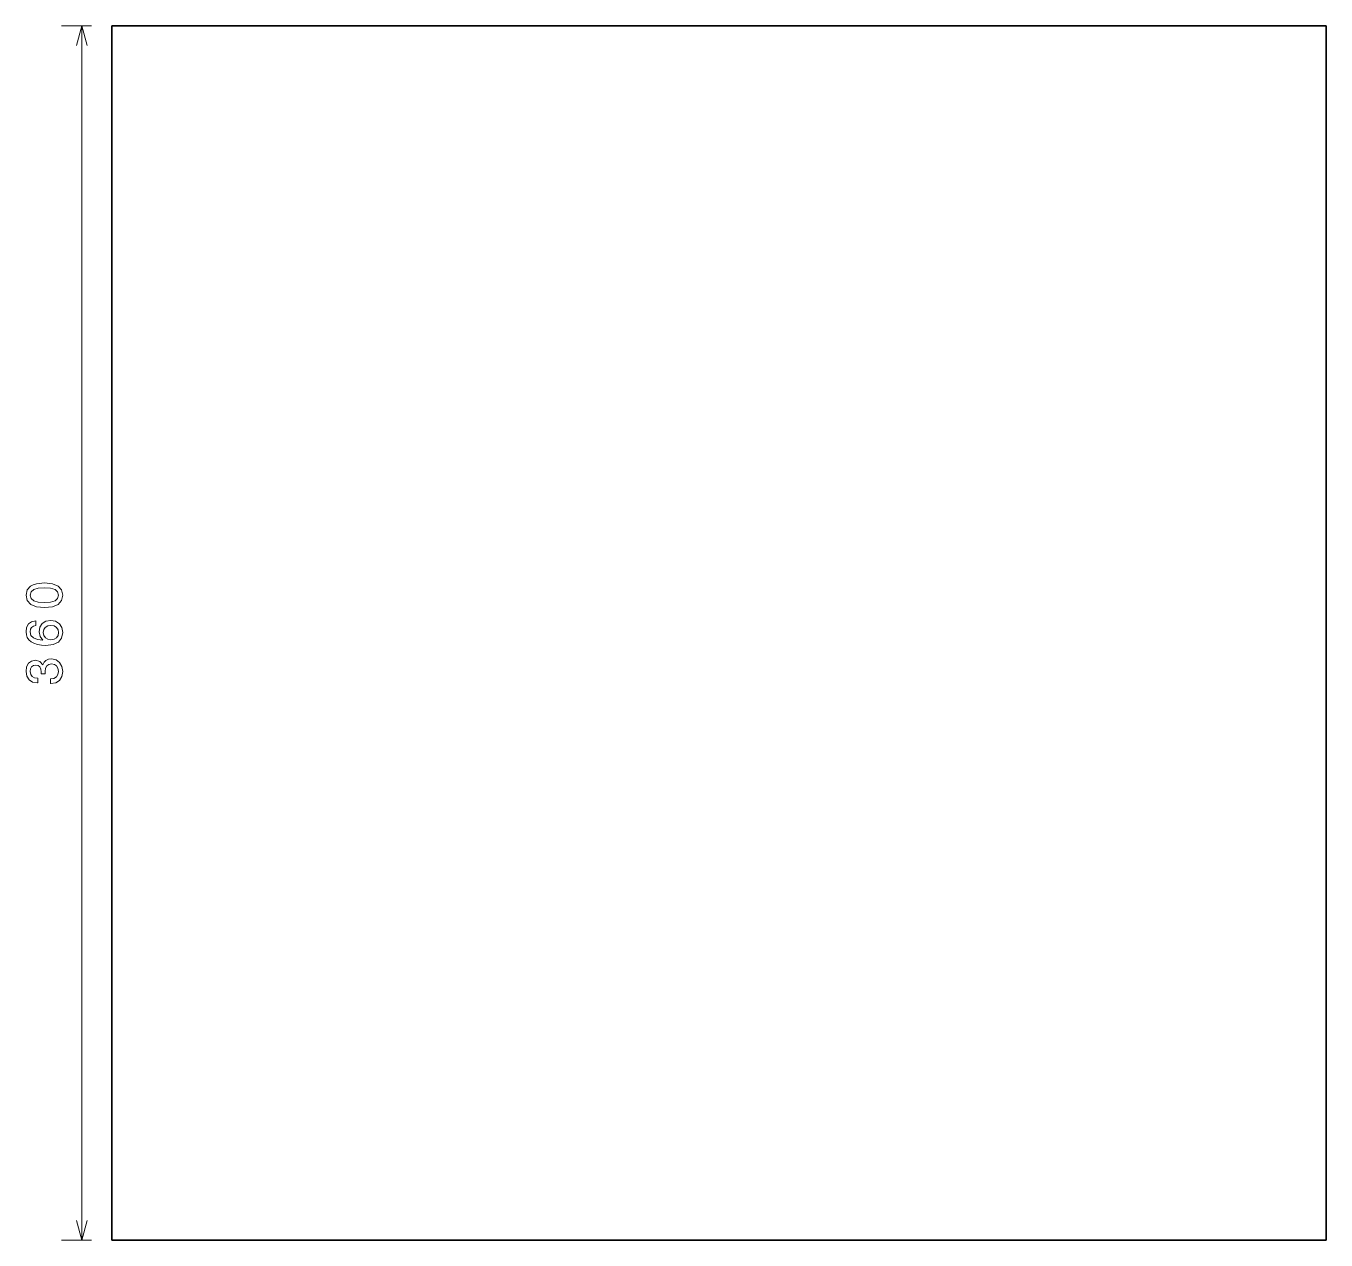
# Model space of a CAD drawing. Extents: x 33 to 161, y 152 to 272.
import ezdxf

# ---------------------------------------------------------------- set-up
doc = ezdxf.new("R2010")
doc.units = 0

msp = doc.modelspace()

# ---------------------------------------------------------------- linework, layer by layer
at = {"color": 3, "lineweight": 13, "ltscale": 0.074113}
for p, q in [((39.255684, 271.817017), (36.291183, 271.817017)), ((39.255684, 151.817017), (36.291183, 151.817017))]:
    msp.add_line(p, q, dxfattribs=at)
at = {"color": 3, "lineweight": 13}
msp.add_line((38.291183, 151.817017), (38.291183, 271.817017), dxfattribs=at)
at = {"color": 7, "lineweight": 35}
for p, q in [((161.255692, 271.817017), (41.255684, 271.817017)), ((41.255684, 271.817017), (41.255684, 151.817017)), ((161.255692, 151.817017), (161.255692, 271.817017)), ((41.255684, 151.817017), (161.255692, 151.817017))]:
    msp.add_line(p, q, dxfattribs=at)
at = {"color": 3, "lineweight": 13}
for points in [[(38.808823, 269.885162), (38.291183, 271.817017), (37.773544, 269.885162)], [(37.773544, 153.748871), (38.291183, 151.817017), (38.808823, 153.748871)]]:
    msp.add_lwpolyline(points, dxfattribs=at)
for points in [[(34.581528, 214.337616), (35.373314, 214.413269), (35.938156, 214.650299), (36.281097, 215.028549), (36.392048, 215.55304), (36.281097, 216.072495), (35.938156, 216.450729), (35.373314, 216.682724), (34.581528, 216.763412), (33.794785, 216.682724), (33.482105, 216.586899), (33.224899, 216.450729), (32.881962, 216.072495), (32.765965, 215.55304), (32.881962, 215.028549), (33.229942, 214.650299), (33.794785, 214.413269)], [(34.581528, 214.821777), (33.971298, 214.862122), (33.532536, 214.988205), (33.275333, 215.215149), (33.184555, 215.55304), (33.275333, 215.885895), (33.532536, 216.112839), (33.971298, 216.238922), (34.581528, 216.279266), (35.1968, 216.238922), (35.635563, 216.112839), (35.892769, 215.885895), (35.9785, 215.55304), (35.892769, 215.215149), (35.635563, 214.988205), (35.1968, 214.862122)], [(33.734264, 213.02739), (33.325764, 212.931564), (33.02317, 212.709671), (32.831528, 212.36673), (32.765968, 211.922928), (32.80127, 211.625381), (32.897091, 211.368164), (33.053429, 211.14122), (33.275333, 210.949585), (33.552711, 210.798279), (33.890606, 210.687332), (34.289021, 210.61673), (34.737869, 210.596558), (35.454006, 210.677246), (35.973461, 210.924362), (36.28614, 211.322784), (36.392048, 211.867447), (36.30127, 212.356644), (36.064236, 212.729843), (35.69104, 212.971924), (35.216976, 213.057648), (34.737869, 212.971924), (34.369713, 212.739929), (34.137726, 212.381866), (34.057034, 211.938049), (34.157898, 211.458954), (34.445362, 211.100876), (33.890606, 211.176529), (33.492191, 211.337906), (33.255161, 211.585022), (33.174469, 211.927963), (33.214813, 212.18013), (33.320721, 212.371765), (33.497234, 212.497849), (33.734264, 212.563416)], [(35.222019, 212.568451), (35.539742, 212.512985), (35.781818, 212.371765), (35.943199, 212.144821), (35.993633, 211.862411), (35.943199, 211.56485), (35.786861, 211.337906), (35.544785, 211.19165), (35.227062, 211.146271), (34.914383, 211.196701), (34.677349, 211.337906), (34.526054, 211.569901), (34.470577, 211.882584), (34.526054, 212.154907), (34.672306, 212.371765), (34.90934, 212.512985)], [(35.191761, 206.810104), (35.227062, 206.810104), (35.711212, 206.890793), (36.074326, 207.127823), (36.306313, 207.501022), (36.392048, 207.995255), (36.306313, 208.51976), (36.084412, 208.913132), (35.731384, 209.165283), (35.277493, 209.256073), (34.979942, 209.215714), (34.737869, 209.104767), (34.55127, 208.923218), (34.415104, 208.681137), (34.142769, 209.008942), (33.709049, 209.124939), (33.315678, 209.049301), (33.018127, 208.832428), (32.831528, 208.479416), (32.765968, 207.995255), (32.846657, 207.541367), (33.068562, 207.19339), (33.421585, 206.966446), (33.890606, 206.890793), (33.925911, 206.890793), (33.925911, 207.339645), (33.603142, 207.37999), (33.371155, 207.511108), (33.229942, 207.722931), (33.179512, 208.020477), (33.219856, 208.28273), (33.325764, 208.474365), (33.497234, 208.590363), (33.729221, 208.635742), (33.976341, 208.590363), (34.142769, 208.46933), (34.243633, 208.257507), (34.273891, 207.970047), (34.268848, 207.773361), (34.667263, 207.773361), (34.657177, 208.020477), (34.702568, 208.338196), (34.823605, 208.575226), (35.02029, 208.716446), (35.277493, 208.766876), (35.57, 208.711395), (35.786861, 208.56514), (35.923027, 208.33316), (35.968418, 208.025513), (35.917984, 207.707794), (35.766685, 207.475815), (35.524612, 207.329559), (35.191761, 207.274078)]]:
    msp.add_lwpolyline(points, close=True, dxfattribs=at)

doc.saveas('drawing.dxf')
